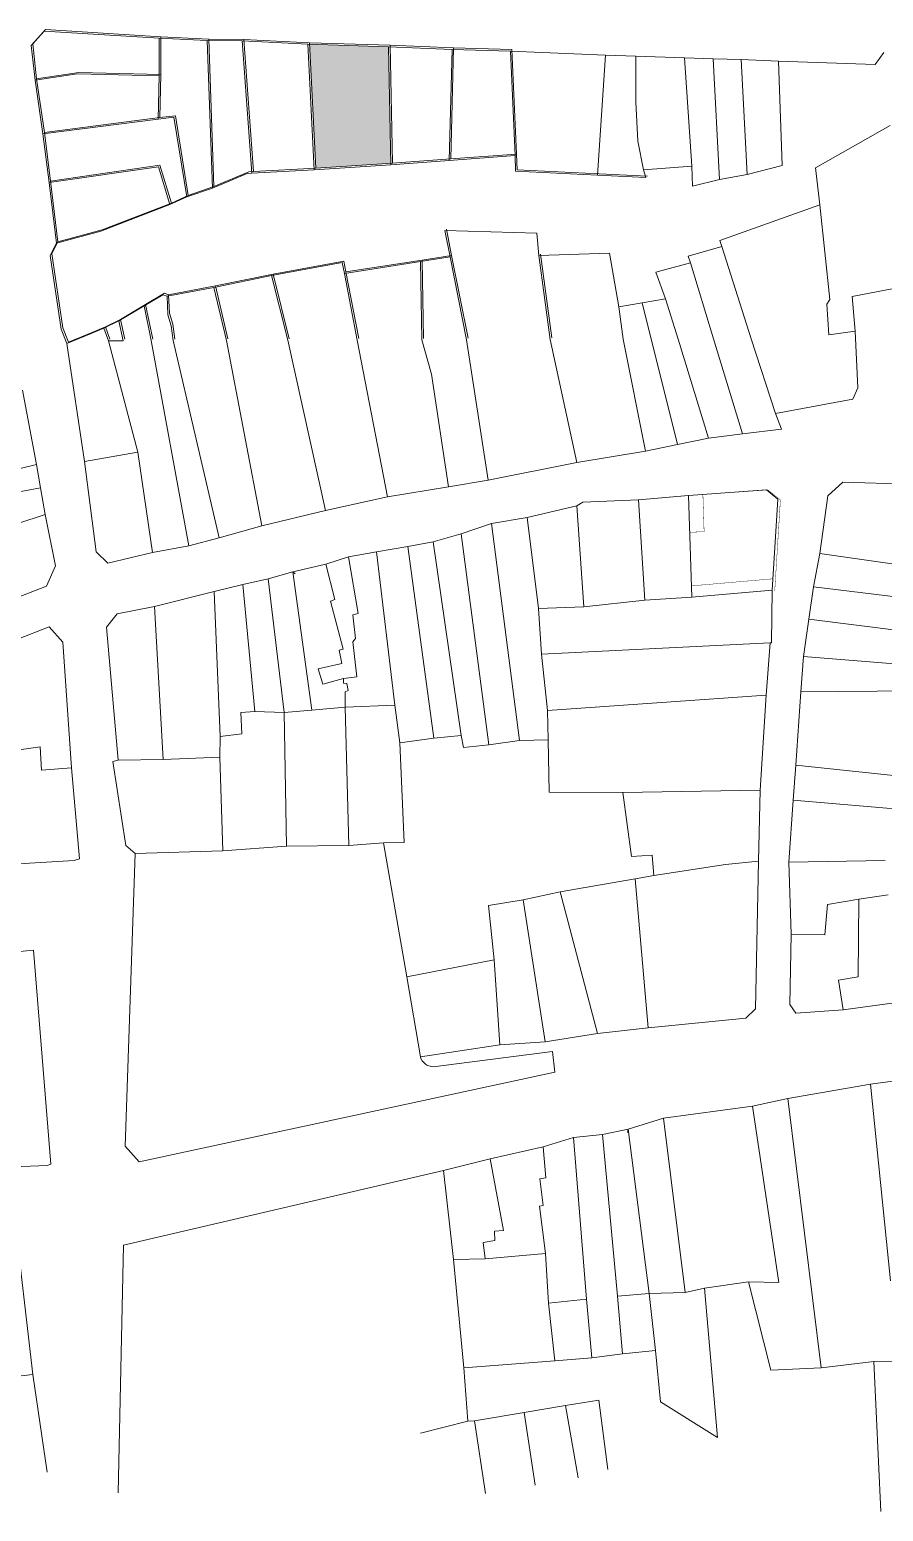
# Model space of a CAD drawing. Header units: millimetres. Extents: x 613231 to 614415, y 1317543 to 1318244.
# Drawn here: x 613770 to 613948.9, y 1317643.6 to 1317954.3 of the extents above; entities that cross this region are included whole.
import ezdxf

# ---------------------------------------------------------------- set-up
doc = ezdxf.new("R2010")
doc.units = ezdxf.units.MM
for name, color, linetype in [('2', 7, 'Continuous'), ('6', 7, 'Continuous'), ('CVL_CUADCON_LIN', 8, 'Continuous')]:
    doc.layers.add(name, color=color, linetype=linetype)
doc.layers.add('Nivel 2', color=7, linetype='Continuous', lineweight=0)

msp = doc.modelspace()

# ---------------------------------------------------------------- hatches: boundary and pattern name
h = msp.add_hatch(color=9)
h.dxf.hatch_style = 1
h.paths.add_polyline_path([(613975.07858, 1317915.10214), (613970.31751, 1317910.10386), (613970.00087, 1317909.77534), (613974.60751, 1317901.01186), (613975.52151, 1317901.21486), (613980.59951, 1317902.43186)])
h.paths.add_polyline_path([(613845.17951, 1317950.67386), (613828.61528, 1317951.17738), (613829.91451, 1317925.18586), (613845.67675, 1317926.22479)])

# ---------------------------------------------------------------- linework, layer by layer
at = {"layer": '2', "color": 1, "lineweight": 0}
for p, q in [((613797.09051, 1317944.54586), (613797.09251, 1317952.46786)), ((613797.09251, 1317952.46786), (613807.19751, 1317951.95686)), ((613807.19751, 1317951.95686), (613808.25751, 1317921.02886)), ((613807.19751, 1317951.95686), (613814.50951, 1317951.90386)), ((613814.50951, 1317951.90386), (613816.53551, 1317924.17486)), ((613814.50951, 1317951.90386), (613828.27051, 1317951.18786)), ((613828.27051, 1317951.18786), (613829.58551, 1317924.88086)), ((613828.27051, 1317951.18786), (613845.17951, 1317950.67386)), ((613845.17951, 1317950.67386), (613845.68251, 1317925.94186)), ((613845.17951, 1317950.67386), (613858.48451, 1317950.10986)), ((613858.48451, 1317950.10986), (613857.87051, 1317926.85186)), ((613858.48451, 1317950.10986), (613870.72151, 1317949.75086)), ((613870.72151, 1317949.75086), (613871.68251, 1317927.86186)), ((613890.62751, 1317948.87986), (613870.72151, 1317949.75086)), ((613947.14451, 1317946.92986), (613948.97251, 1317949.46886)), ((613888.99751, 1317923.74286), (613890.62751, 1317948.87986)), ((613890.62751, 1317948.87986), (613896.97451, 1317948.72586)), ((613896.97451, 1317948.72586), (613897.02351, 1317939.07686)), ((613907.18151, 1317948.31586), (613896.97451, 1317948.72586)), ((613908.75151, 1317925.66486), (613907.18151, 1317948.31586)), ((613913.22351, 1317948.10986), (613907.18151, 1317948.31586)), ((613914.53951, 1317922.81986), (613913.22351, 1317948.10986)), ((613913.22351, 1317948.10986), (613919.11451, 1317948.00686)), ((613919.11451, 1317948.00686), (613926.93451, 1317947.64786)), ((613919.11451, 1317948.00686), (613920.32851, 1317923.88386)), ((613926.93451, 1317947.64786), (613927.69151, 1317925.75986)), ((613926.93451, 1317947.64786), (613947.14451, 1317946.92986)), ((613771.09151, 1317943.64086), (613779.92751, 1317944.95786)), ((613772.71451, 1317932.41686), (613771.09151, 1317943.64086)), ((613779.92751, 1317944.95786), (613797.09051, 1317944.54586)), ((613796.88551, 1317935.50686), (613797.09051, 1317944.54586)), ((613897.02351, 1317939.07686), (613897.42851, 1317930.89986)), ((613796.88551, 1317935.50686), (613772.71451, 1317932.41686)), ((613800.18651, 1317935.91186), (613796.88551, 1317935.50686)), ((613802.87451, 1317919.20286), (613800.18651, 1317935.91186)), ((613950.34151, 1317934.18186), (613934.64851, 1317925.24986)), ((613772.71451, 1317932.41686), (613774.03251, 1317922.20886)), ((613897.42851, 1317930.89986), (613898.64551, 1317924.85686)), ((613871.68251, 1317927.86186), (613857.87051, 1317926.85186)), ((613871.68251, 1317927.86186), (613871.78351, 1317924.56086)), ((613774.03251, 1317922.20886), (613796.93451, 1317925.50186)), ((613796.93451, 1317925.50186), (613799.37051, 1317917.57886)), ((613829.58551, 1317924.88086), (613816.53551, 1317924.17486)), ((613845.68251, 1317925.94186), (613829.58551, 1317924.88086)), ((613857.87051, 1317926.85186), (613845.68251, 1317925.94186)), ((613871.78351, 1317924.56086), (613888.99751, 1317923.74286)), ((613898.64551, 1317924.85686), (613908.75151, 1317925.66486)), ((613898.64551, 1317924.85686), (613899.10251, 1317923.23086)), ((613908.75151, 1317925.66486), (613908.85151, 1317921.44986)), ((613927.69151, 1317925.75986), (613920.32851, 1317923.88386)), ((613934.64851, 1317925.24986), (613935.56151, 1317917.53086)), ((613775.55351, 1317909.46186), (613774.03251, 1317922.20886)), ((613815.57051, 1317924.12386), (613808.25751, 1317921.02886)), ((613816.53551, 1317924.17486), (613815.57051, 1317924.12386)), ((613899.10251, 1317923.23086), (613888.99751, 1317923.74286)), ((613908.85151, 1317921.44986), (613914.53951, 1317922.81986)), ((613920.32851, 1317923.88386), (613914.53951, 1317922.81986)), ((613799.37051, 1317917.57886), (613802.87451, 1317919.20286)), ((613808.25751, 1317921.02886), (613802.87451, 1317919.20286)), ((613799.37051, 1317917.57886), (613784.84651, 1317911.99786)), ((613935.56151, 1317917.53086), (613914.58751, 1317910.07286)), ((613935.56151, 1317917.53086), (613937.68951, 1317897.67286)), ((613876.24951, 1317911.60986), (613857.00451, 1317912.12486)), ((613857.00451, 1317912.12486), (613858.06951, 1317906.58886)), ((613775.55351, 1317909.46186), (613774.28351, 1317906.92286)), ((613784.84651, 1317911.99786), (613775.55351, 1317909.46186)), ((613876.70551, 1317906.88686), (613876.24951, 1317911.60986)), ((613914.58751, 1317910.07286), (613915.04451, 1317908.80286)), ((613858.06951, 1317906.58886), (613851.87451, 1317905.62586)), ((613891.48251, 1317907.38886), (613876.70551, 1317906.88686)), ((613893.46051, 1317896.16486), (613891.48251, 1317907.38886)), ((613915.04451, 1317908.80286), (613907.98551, 1317906.77386)), ((613907.98551, 1317906.77386), (613908.44251, 1317905.35186)), ((613835.47251, 1317905.42886), (613820.64451, 1317902.69186)), ((613835.92851, 1317903.14286), (613835.47251, 1317905.42886)), ((613851.87451, 1317905.62586), (613835.92851, 1317903.14286)), ((613908.44251, 1317905.35186), (613901.18051, 1317903.42486)), ((613901.18051, 1317903.42486), (613903.21051, 1317897.83786)), ((613808.55851, 1317900.20786), (613798.75751, 1317898.38286)), ((613820.64451, 1317902.69186), (613808.55851, 1317900.20786)), ((613942.31151, 1317898.33186), (613952.87351, 1317900.30886)), ((613797.89451, 1317898.68786), (613793.93351, 1317896.35286)), ((613798.75751, 1317898.38286), (613797.89451, 1317898.68786)), ((613798.75751, 1317898.38286), (613798.90951, 1317894.47186)), ((613903.21051, 1317897.83786), (613893.46051, 1317896.16486)), ((613905.71051, 1317867.24586), (613898.33551, 1317897.00086)), ((613937.68951, 1317897.67286), (613937.02951, 1317896.70886)), ((613937.02951, 1317896.70886), (613937.48551, 1317890.25886)), ((613942.96951, 1317891.01886), (613942.31151, 1317898.33186)), ((613793.93351, 1317896.35286), (613788.65151, 1317893.20586)), ((613782.86251, 1317890.51686), (613785.50251, 1317891.63286)), ((613788.65151, 1317893.20586), (613785.50251, 1317891.63286)), ((613937.48551, 1317890.25886), (613942.96951, 1317891.01886)), ((613777.78351, 1317888.43686), (613781.45951, 1317863.73386)), ((613786.46751, 1317889.02486), (613789.56451, 1317889.03486)), ((613792.64551, 1317865.69286), (613786.46751, 1317889.02486)), ((613803.30751, 1317846.05286), (613795.45651, 1317889.05186)), ((613809.66251, 1317847.69486), (613800.02551, 1317889.06586)), ((613818.61051, 1317850.25786), (613811.19751, 1317889.09986)), ((613831.98251, 1317853.44286), (613824.04451, 1317889.13786)), ((613844.94751, 1317856.26986), (613838.61651, 1317889.18186)), ((613854.21451, 1317882.05686), (613852.17651, 1317889.22286)), ((613866.05051, 1317859.82886), (613861.51951, 1317889.25086)), ((613884.60851, 1317863.53386), (613879.03951, 1317889.30386)), ((613898.99951, 1317865.85686), (613894.32351, 1317889.34986)), ((613912.21951, 1317868.63386), (613905.90151, 1317889.38386)), ((613919.33851, 1317869.51586), (613913.26451, 1317889.40586)), ((613926.29951, 1317873.80186), (613921.18551, 1317889.42986)), ((613857.76151, 1317858.43586), (613854.21451, 1317882.05686)), ((613768.46551, 1317878.69186), (613771.38951, 1317863.09886)), ((613927.52551, 1317870.50186), (613926.29951, 1317873.80186)), ((613905.71051, 1317867.24586), (613912.21951, 1317868.63386)), ((613912.21951, 1317868.63386), (613919.33851, 1317869.51586)), ((613919.33851, 1317869.51586), (613927.52551, 1317870.50186)), ((613781.45951, 1317863.73386), (613792.64551, 1317865.69286)), ((613792.64551, 1317865.69286), (613795.73151, 1317844.61086)), ((613884.60851, 1317863.53386), (613898.99951, 1317865.85686)), ((613898.99951, 1317865.85686), (613905.71051, 1317867.24586)), ((613771.38951, 1317863.09886), (613765.13551, 1317861.55886)), ((613772.21151, 1317858.22186), (613771.38951, 1317863.09886)), ((613866.05051, 1317859.82886), (613884.60851, 1317863.53386)), ((613857.76151, 1317858.43586), (613866.05051, 1317859.82886)), ((613772.21151, 1317858.22186), (613765.90651, 1317856.98686)), ((613773.23751, 1317852.63486), (613772.21151, 1317858.22186)), ((613831.98251, 1317853.44286), (613844.94751, 1317856.26986)), ((613844.94751, 1317856.26986), (613857.76151, 1317858.43586)), ((613908.06751, 1317856.57986), (613897.54051, 1317855.68986)), ((613908.06751, 1317856.57986), (613908.76351, 1317835.23786)), ((613818.61051, 1317850.25786), (613831.98251, 1317853.44286)), ((613884.62351, 1317854.43786), (613874.25151, 1317851.97286)), ((613884.62351, 1317854.43786), (613885.89351, 1317855.15286)), ((613886.08151, 1317833.25086), (613884.62351, 1317854.43786)), ((613885.89351, 1317855.15286), (613897.54051, 1317855.68986)), ((613897.54051, 1317855.68986), (613898.89651, 1317834.65486)), ((613767.23851, 1317850.63786), (613773.23751, 1317852.63486)), ((613809.66251, 1317847.69486), (613818.61051, 1317850.25786)), ((613860.42251, 1317848.53286), (613866.77651, 1317850.73386)), ((613874.25151, 1317851.97286), (613866.77651, 1317850.73386)), ((613866.77651, 1317850.73386), (613872.59751, 1317805.21686)), ((613874.25151, 1317851.97286), (613876.57151, 1317832.87086)), ((613803.30751, 1317846.05286), (613809.66251, 1317847.69486)), ((613849.23651, 1317845.91386), (613854.52551, 1317846.89286)), ((613854.52551, 1317846.89286), (613860.42251, 1317848.53286)), ((613854.52551, 1317846.89286), (613860.38851, 1317806.25286)), ((613866.19051, 1317804.33686), (613860.42251, 1317848.53286)), ((613795.73151, 1317844.61086), (613803.30751, 1317846.05286)), ((613832.05151, 1317842.16086), (613836.77951, 1317843.74786)), ((613836.77951, 1317843.74786), (613842.67751, 1317844.77886)), ((613836.77951, 1317843.74786), (613838.83251, 1317831.86186)), ((613842.67751, 1317844.77886), (613849.23651, 1317845.91386)), ((613842.67751, 1317844.77886), (613846.49351, 1317812.62186)), ((613854.69351, 1317805.67986), (613849.23651, 1317845.91386)), ((613935.55351, 1317844.45286), (613934.24151, 1317837.43586)), ((613955.13951, 1317841.65586), (613935.55351, 1317844.45286)), ((613825.13651, 1317840.56886), (613819.95151, 1317839.08186)), ((613825.13651, 1317840.56886), (613832.05151, 1317842.16086)), ((613829.09951, 1317811.56186), (613825.13651, 1317840.56886)), ((613825.59551, 1317840.16286), (613825.13651, 1317840.56886)), ((613832.05151, 1317842.16086), (613833.94551, 1317834.79686)), ((613814.66351, 1317837.89986), (613808.61251, 1317836.46186)), ((613819.95151, 1317839.08186), (613814.66351, 1317837.89986)), ((613817.14751, 1317811.27786), (613814.66351, 1317837.89986)), ((613819.95151, 1317839.08186), (613823.30251, 1317811.08986)), ((613796.15651, 1317833.33086), (613808.61251, 1317836.46186)), ((613808.61251, 1317836.46186), (613809.88251, 1317806.02586)), ((613833.94551, 1317834.79686), (613832.97951, 1317834.43886)), ((613832.97951, 1317834.43886), (613835.64051, 1317824.33286)), ((613898.89651, 1317834.65486), (613886.08151, 1317833.25086)), ((613898.89651, 1317834.65486), (613908.76351, 1317835.23786)), ((613908.76351, 1317835.23786), (613925.59651, 1317836.70286)), ((613925.59651, 1317836.70286), (613925.41051, 1317825.72586)), ((613934.24151, 1317837.43586), (613933.28651, 1317830.62486)), ((613934.24151, 1317837.43586), (613954.89651, 1317834.89586)), ((613796.15651, 1317833.33086), (613797.93751, 1317801.26986)), ((613838.83251, 1317831.86186), (613837.66351, 1317831.55386)), ((613837.66351, 1317831.55386), (613838.28151, 1317826.57586)), ((613876.57151, 1317832.87086), (613886.08151, 1317833.25086)), ((613876.57151, 1317832.87086), (613877.24751, 1317823.31886)), ((613932.12951, 1317822.79586), (613933.28651, 1317830.62486)), ((613933.28651, 1317830.62486), (613952.66951, 1317828.18286)), ((613838.28151, 1317826.57586), (613837.72351, 1317825.91386)), ((613837.72351, 1317825.91386), (613838.49851, 1317818.54686)), ((613925.15651, 1317825.67486), (613877.24751, 1317823.31886)), ((613924.30951, 1317814.69586), (613925.15651, 1317825.67486)), ((613925.41051, 1317825.72586), (613925.15651, 1317825.67486)), ((613835.64051, 1317824.33286), (613834.82651, 1317824.17886)), ((613834.82651, 1317824.17886), (613835.39051, 1317821.38486)), ((613877.24751, 1317823.31886), (613878.48751, 1317811.48186)), ((613931.58151, 1317815.42586), (613932.12951, 1317822.79586)), ((613970.38251, 1317819.74086), (613932.12951, 1317822.79586)), ((613835.39051, 1317821.38486), (613830.45951, 1317820.25486)), ((613830.45951, 1317820.25486), (613831.43051, 1317817.05586)), ((613831.43051, 1317817.05586), (613835.70151, 1317818.23486)), ((613838.49851, 1317818.54686), (613835.70151, 1317818.23486)), ((613835.70151, 1317818.23486), (613835.75351, 1317817.21886)), ((613835.75351, 1317817.21886), (613836.46551, 1317817.16986)), ((613836.46551, 1317817.16986), (613836.72251, 1317815.69686)), ((613970.94851, 1317815.77786), (613931.58151, 1317815.42586)), ((613836.72251, 1317815.69686), (613836.06151, 1317815.44086)), ((613836.06151, 1317815.44086), (613836.11751, 1317812.18886)), ((613836.11751, 1317812.18886), (613846.49351, 1317812.62186)), ((613846.49351, 1317812.62186), (613847.57351, 1317804.74786)), ((613878.48751, 1317811.48186), (613924.30951, 1317814.69586)), ((613924.30951, 1317814.69586), (613923.06951, 1317794.82386)), ((613931.58151, 1317815.42586), (613930.53851, 1317800.02586)), ((613814.19751, 1317811.11786), (613817.14751, 1317811.27786)), ((613814.40851, 1317806.59586), (613814.19751, 1317811.11786)), ((613823.30251, 1317811.08986), (613817.14751, 1317811.27786)), ((613823.30251, 1317811.08986), (613829.09951, 1317811.56186)), ((613823.80551, 1317783.09086), (613823.30251, 1317811.08986)), ((613836.11751, 1317812.18886), (613829.09951, 1317811.56186)), ((613836.87651, 1317783.17386), (613836.11751, 1317812.18886)), ((613878.64951, 1317805.33286), (613878.48751, 1317811.48186)), ((613809.88251, 1317806.02586), (613814.40851, 1317806.59586)), ((613749.56851, 1317800.74186), (613772.14651, 1317803.89886)), ((613772.14651, 1317803.89886), (613772.45951, 1317798.96986)), ((613809.83851, 1317801.70586), (613809.88251, 1317806.02586)), ((613854.69351, 1317805.67986), (613847.57351, 1317804.74786)), ((613847.57351, 1317804.74786), (613848.47251, 1317783.86386)), ((613860.38851, 1317806.25286), (613854.69351, 1317805.67986)), ((613860.90151, 1317803.76486), (613860.38851, 1317806.25286)), ((613866.19051, 1317804.33686), (613860.90151, 1317803.76486)), ((613872.59751, 1317805.21686), (613866.19051, 1317804.33686)), ((613872.59751, 1317805.21686), (613878.64951, 1317805.33286)), ((613878.64951, 1317805.33286), (613878.87151, 1317794.40786)), ((613797.93751, 1317801.26986), (613788.52851, 1317801.09386)), ((613797.93751, 1317801.26986), (613809.83851, 1317801.70586)), ((613809.83851, 1317801.70586), (613810.42951, 1317782.09186)), ((613772.45951, 1317798.96986), (613778.71451, 1317799.49386)), ((613929.99051, 1317792.70686), (613930.53851, 1317800.02586)), ((613930.53851, 1317800.02586), (613955.00751, 1317797.49486)), ((613878.87151, 1317794.40786), (613894.28251, 1317794.29386)), ((613923.06951, 1317794.82386), (613894.28251, 1317794.29386)), ((613894.28251, 1317794.29386), (613896.08451, 1317780.93386)), ((613922.73751, 1317779.93286), (613923.06951, 1317794.82386)), ((613929.99051, 1317792.70686), (613929.04551, 1317779.69486)), ((613954.50951, 1317790.63386), (613929.99051, 1317792.70686)), ((613810.42951, 1317782.09186), (613792.06951, 1317781.53786)), ((613810.42951, 1317782.09186), (613823.80551, 1317783.09086)), ((613836.87651, 1317783.17386), (613823.80551, 1317783.09086)), ((613844.14951, 1317783.75186), (613836.87651, 1317783.17386)), ((613848.47251, 1317783.86386), (613844.14951, 1317783.75186)), ((613848.97551, 1317755.66186), (613844.14951, 1317783.75186)), ((613896.08451, 1317780.93386), (613900.40751, 1317781.14786)), ((613900.40751, 1317781.14786), (613900.77051, 1317776.93086)), ((613900.77051, 1317776.93086), (613915.77051, 1317779.20386)), ((613915.77051, 1317779.20386), (613922.73751, 1317779.93286)), ((613929.04551, 1317779.69486), (613949.28751, 1317780.04986)), ((613929.52751, 1317764.60286), (613929.04551, 1317779.69486)), ((613881.14251, 1317773.47686), (613896.85451, 1317776.20986)), ((613900.77051, 1317776.93086), (613896.85451, 1317776.20986)), ((613896.85451, 1317776.20986), (613899.60051, 1317744.96386)), ((613881.14251, 1317773.47686), (613873.41451, 1317771.83186)), ((613888.97251, 1317743.81986), (613881.14251, 1317773.47686)), ((613949.90951, 1317772.83586), (613943.75651, 1317771.95686)), ((613873.41451, 1317771.83186), (613866.14251, 1317770.64486)), ((613866.14251, 1317770.64486), (613867.28051, 1317759.26486)), ((613873.41451, 1317771.83186), (613877.98951, 1317742.01286)), ((613936.59751, 1317764.46886), (613937.14651, 1317770.82186)), ((613937.14651, 1317770.82186), (613943.75651, 1317771.95686)), ((613943.75651, 1317771.95686), (613943.57951, 1317755.69486)), ((613929.52751, 1317764.60286), (613936.59751, 1317764.46886)), ((613867.28051, 1317759.26486), (613848.97551, 1317755.66186)), ((613868.52951, 1317741.43086), (613867.28051, 1317759.26486)), ((613848.97551, 1317755.66186), (613851.85051, 1317738.89886)), ((613943.57951, 1317755.69486), (613939.46051, 1317754.97286)), ((613939.46051, 1317754.97286), (613940.43751, 1317748.72486)), ((613940.43751, 1317748.72486), (613952.23451, 1317750.32986)), ((613899.60051, 1317744.96386), (613888.97251, 1317743.81986)), ((613851.85051, 1317738.89886), (613868.52951, 1317741.43086)), ((613868.52951, 1317741.43086), (613877.98951, 1317742.01286)), ((613877.98951, 1317742.01286), (613888.97251, 1317743.81986)), ((613963.04151, 1317735.41586), (613946.15951, 1317733.13786)), ((613928.87051, 1317730.14786), (613946.15951, 1317733.13786)), ((613946.15951, 1317733.13786), (613950.39651, 1317691.93586)), ((613928.87051, 1317730.14786), (613921.44751, 1317728.55386)), ((613935.82851, 1317673.70686), (613928.87051, 1317730.14786)), ((613895.41351, 1317723.71186), (613902.78451, 1317726.01686)), ((613902.78451, 1317726.01686), (613921.44751, 1317728.55386)), ((613902.78451, 1317726.01686), (613907.37051, 1317689.49086)), ((613921.44751, 1317728.55386), (613926.94951, 1317691.57286)), ((613883.97251, 1317721.95586), (613890.02351, 1317722.63086)), ((613895.41351, 1317723.71186), (613890.02351, 1317722.63086)), ((613890.02351, 1317722.63086), (613893.18151, 1317688.69286)), ((613895.26151, 1317723.05086), (613895.41351, 1317723.71186)), ((613899.79251, 1317689.26886), (613895.41351, 1317723.71186)), ((613866.48251, 1317717.54186), (613877.56651, 1317720.05886)), ((613883.97251, 1317721.95586), (613877.56651, 1317720.05886)), ((613877.56651, 1317720.05886), (613878.13651, 1317713.55586)), ((613886.67151, 1317688.11786), (613883.97251, 1317721.95586)), ((613866.48251, 1317717.54186), (613856.72151, 1317715.07786)), ((613869.25351, 1317702.45586), (613866.48251, 1317717.54186)), ((613856.72151, 1317715.07786), (613858.78551, 1317696.43286)), ((613878.13651, 1317713.55586), (613876.91651, 1317713.34986)), ((613876.91651, 1317713.34986), (613877.58651, 1317707.76186)), ((613877.58651, 1317707.76186), (613876.82351, 1317707.55586)), ((613876.82351, 1317707.55586), (613878.06051, 1317697.64986)), ((613867.37151, 1317702.34886), (613869.25351, 1317702.45586)), ((613867.42551, 1317700.36786), (613867.37151, 1317702.34886)), ((613864.98551, 1317699.95486), (613867.42551, 1317700.36786)), ((613865.44851, 1317696.55086), (613864.98551, 1317699.95486)), ((613858.78551, 1317696.43286), (613865.44851, 1317696.55086)), ((613858.78551, 1317696.43286), (613860.95851, 1317673.67186)), ((613878.06051, 1317697.64986), (613865.44851, 1317696.55086)), ((613878.68751, 1317687.23386), (613878.06051, 1317697.64986)), ((613920.64151, 1317691.70886), (613911.38751, 1317690.36486)), ((613926.94951, 1317691.57286), (613920.64151, 1317691.70886)), ((613920.64151, 1317691.70886), (613925.30051, 1317673.22286)), ((613893.18151, 1317688.69286), (613899.79251, 1317689.26886)), ((613894.21751, 1317676.65186), (613893.18151, 1317688.69286)), ((613907.37051, 1317689.49086), (613899.79251, 1317689.26886)), ((613899.79251, 1317689.26886), (613901.13351, 1317677.32986)), ((613911.38751, 1317690.36486), (613907.37051, 1317689.49086)), ((613914.13351, 1317659.11886), (613911.38751, 1317690.36486)), ((613878.68751, 1317687.23386), (613886.67151, 1317688.11786)), ((613880.02951, 1317675.19386), (613878.68751, 1317687.23386)), ((613886.67151, 1317688.11786), (613887.81051, 1317675.77186)), ((613894.21751, 1317676.65186), (613887.81051, 1317675.77186)), ((613901.13351, 1317677.32986), (613894.21751, 1317676.65186)), ((613901.13351, 1317677.32986), (613902.16851, 1317666.55886)), ((613860.95851, 1317673.67186), (613880.02951, 1317675.19386)), ((613860.95851, 1317673.67186), (613861.79051, 1317662.49486)), ((613887.81051, 1317675.77186), (613880.02951, 1317675.19386)), ((613925.30051, 1317673.22286), (613935.82851, 1317673.70686)), ((613946.86351, 1317675.00486), (613935.82851, 1317673.70686)), ((613952.61051, 1317675.06986), (613946.86351, 1317675.00486)), ((613948.33751, 1317643.60386), (613946.86351, 1317675.00486)), ((613770.62851, 1317672.32886), (613746.52451, 1317669.57486)), ((613773.66251, 1317651.80586), (613770.62851, 1317672.32886)), ((613889.24851, 1317666.93386), (613882.23151, 1317665.79786)), ((613891.15451, 1317652.35386), (613889.24851, 1317666.93386)), ((613863.16351, 1317662.59986), (613873.58751, 1317664.30286)), ((613882.23151, 1317665.79786), (613873.58751, 1317664.30286)), ((613873.58751, 1317664.30286), (613875.90051, 1317649.11386)), ((613882.23151, 1317665.79786), (613884.95151, 1317650.61086)), ((613902.16851, 1317666.55886), (613914.13351, 1317659.11886)), ((613851.87551, 1317660.03086), (613861.79051, 1317662.49486)), ((613861.79051, 1317662.49486), (613863.16351, 1317662.59986)), ((613863.16351, 1317662.59986), (613865.52751, 1317647.35986))]:
    msp.add_line(p, q, dxfattribs=at)
for points in [[(613771.09151, 1317943.64086), (613770.28051, 1317950.95386), (613772.97251, 1317953.94986), (613797.09251, 1317952.46786)], [(613942.96951, 1317891.01886), (613943.53351, 1317879.12986), (613942.46951, 1317876.78986), (613926.29951, 1317873.80186)], [(613781.45951, 1317863.73386), (613783.93151, 1317844.78486), (613786.37651, 1317842.40286), (613795.73151, 1317844.61086)], [(613935.55351, 1317844.45286), (613937.26251, 1317856.50086), (613940.36051, 1317859.40486), (613954.14551, 1317858.93086)], [(613908.06751, 1317856.57986), (613924.39251, 1317857.73886), (613926.78651, 1317855.81386), (613925.59651, 1317836.70286)], [(613773.23751, 1317852.63486), (613775.39151, 1317841.86686), (613773.51651, 1317837.54286), (613754.55651, 1317830.22886)], [(613796.15651, 1317833.33086), (613788.27551, 1317831.78686), (613786.09251, 1317828.98586), (613788.52851, 1317801.09386)], [(613746.84451, 1317818.41986), (613774.03851, 1317829.05786), (613776.89151, 1317825.86386), (613778.71451, 1317799.49386)], [(613788.52851, 1317801.09386), (613787.35951, 1317800.78586), (613790.13351, 1317783.20986), (613792.06951, 1317781.53786)], [(613778.71451, 1317799.49386), (613780.37251, 1317780.44186), (613779.30551, 1317780.03186), (613764.09851, 1317779.18086)], [(613792.06951, 1317781.53786), (613789.98151, 1317720.14486), (613792.93651, 1317716.89986), (613880.03351, 1317735.66586), (613879.56851, 1317740.03586), (613854.54951, 1317736.82186), (613854.19351, 1317736.87186), (613853.63351, 1317737.02286), (613853.22651, 1317737.12386), (613852.87051, 1317737.42786), (613852.25851, 1317738.08686), (613851.95251, 1317738.54386), (613851.85051, 1317738.89886)], [(613922.73751, 1317779.93286), (613922.07551, 1317748.98386), (613920.04451, 1317746.99686), (613899.60051, 1317744.96386)], [(613929.52751, 1317764.60286), (613929.29651, 1317749.86586), (613930.52051, 1317748.03986), (613940.43751, 1317748.72486)], [(613729.90351, 1317757.34586), (613770.79051, 1317761.25886), (613774.42351, 1317716.39686), (613773.66051, 1317716.14086), (613718.78351, 1317713.91986)], [(613788.52151, 1317647.52386), (613789.65851, 1317699.41086), (613856.72151, 1317715.07786)], [(613745.46751, 1317694.16786), (613767.99751, 1317695.18986), (613770.62851, 1317672.32886)]]:
    msp.add_lwpolyline(points, dxfattribs=at)
at = {"layer": '6', "color": 1, "lineweight": 0}
for p, q in [((613774.28351, 1317906.92286), (613776.56551, 1317891.43286)), ((613858.06951, 1317906.58886), (613861.51951, 1317889.25086)), ((613876.70551, 1317906.88686), (613879.03951, 1317889.30386)), ((613915.04451, 1317908.80286), (613921.18551, 1317889.42986)), ((613835.92851, 1317903.14286), (613838.61651, 1317889.18186)), ((613851.87451, 1317905.62586), (613852.17651, 1317889.22286)), ((613908.44251, 1317905.35186), (613913.26451, 1317889.40586)), ((613808.55851, 1317900.20786), (613811.19751, 1317889.09986)), ((613820.64451, 1317902.69186), (613824.04451, 1317889.13786)), ((613903.21051, 1317897.83786), (613905.90151, 1317889.38386)), ((613793.93351, 1317896.35286), (613795.45651, 1317889.05186)), ((613798.90951, 1317894.47186), (613799.61951, 1317892.18686)), ((613893.46051, 1317896.16486), (613894.32351, 1317889.34986)), ((613776.56551, 1317891.43286), (613777.78351, 1317888.43686)), ((613777.78351, 1317888.43686), (613782.86251, 1317890.51686)), ((613785.50251, 1317891.63286), (613786.46751, 1317889.02486)), ((613788.65151, 1317893.20586), (613789.56451, 1317889.03486)), ((613799.61951, 1317892.18686), (613800.02551, 1317889.06586))]:
    msp.add_line(p, q, dxfattribs=at)
at = {"layer": 'CVL_CUADCON_LIN', "color": 1, "lineweight": 0, "ltscale": 0.5, "const_width": 0.08, "flags": 128}
msp.add_lwpolyline([(613911.06252, 1317856.78152), (613924.40504, 1317857.72878), (613926.78651, 1317855.81386), (613925.74705, 1317839.12053), (613908.68531, 1317837.63562), (613908.31835, 1317848.88788), (613911.31676, 1317848.98566)], close=True, dxfattribs=at)
msp.add_lwpolyline([(613911.06252, 1317856.78152), (613924.40504, 1317857.72878), (613926.78651, 1317855.81386), (613925.74705, 1317839.12053), (613908.68531, 1317837.63562), (613908.31835, 1317848.88788), (613911.31676, 1317848.98566)], close=True, dxfattribs=at)
for points in [[(613924.67825, 1317857.74817), (613911.06252, 1317856.78152), (613911.31676, 1317848.98566), (613908.31835, 1317848.88788)], [(613924.67825, 1317857.74817), (613927.30453, 1317855.6364)], [(613927.30453, 1317855.6364), (613926.11751, 1317836.57332)], [(613908.31835, 1317848.88788), (613908.7323, 1317836.19463)], [(613925.74705, 1317839.12053), (613908.68531, 1317837.63562)]]:
    msp.add_lwpolyline(points, dxfattribs=at)
at = {"layer": 'Nivel 2', "color": 1, "lineweight": 0}
for p, q in [((613797.41951, 1317944.85086), (613797.42151, 1317952.77286)), ((613797.42151, 1317952.77286), (613807.52651, 1317952.26186)), ((613807.52651, 1317952.26186), (613814.83851, 1317952.20886)), ((613807.52651, 1317952.26186), (613808.58651, 1317921.33386)), ((613814.83851, 1317952.20886), (613828.59951, 1317951.49286)), ((613814.83851, 1317952.20886), (613816.86451, 1317924.47986)), ((613828.59951, 1317951.49286), (613845.50851, 1317950.97886)), ((613828.59951, 1317951.49286), (613829.91451, 1317925.18586)), ((613845.50851, 1317950.97886), (613858.81351, 1317950.41486)), ((613845.50851, 1317950.97886), (613846.01151, 1317926.24686)), ((613858.81351, 1317950.41486), (613858.19951, 1317927.15686)), ((613858.81351, 1317950.41486), (613871.05051, 1317950.05586)), ((613871.05051, 1317950.05586), (613872.01151, 1317928.16686)), ((613771.42051, 1317943.94586), (613780.25651, 1317945.26286)), ((613773.04351, 1317932.72186), (613771.42051, 1317943.94586)), ((613780.25651, 1317945.26286), (613797.41951, 1317944.85086)), ((613797.21451, 1317935.81186), (613797.41951, 1317944.85086)), ((613797.21451, 1317935.81186), (613773.04351, 1317932.72186)), ((613800.51551, 1317936.21686), (613797.21451, 1317935.81186)), ((613803.20351, 1317919.50786), (613800.51551, 1317936.21686)), ((613773.04351, 1317932.72186), (613774.36151, 1317922.51386)), ((613872.01151, 1317928.16686), (613858.19951, 1317927.15686)), ((613872.01151, 1317928.16686), (613872.11251, 1317924.86586)), ((613774.36151, 1317922.51386), (613797.26351, 1317925.80686)), ((613797.26351, 1317925.80686), (613799.69951, 1317917.88386)), ((613816.86451, 1317924.47986), (613815.89951, 1317924.42886)), ((613829.91451, 1317925.18586), (613816.86451, 1317924.47986)), ((613846.01151, 1317926.24686), (613829.91451, 1317925.18586)), ((613858.19951, 1317927.15686), (613846.01151, 1317926.24686)), ((613872.11251, 1317924.86586), (613889.32651, 1317924.04786)), ((613775.88251, 1317909.76686), (613774.36151, 1317922.51386)), ((613815.89951, 1317924.42886), (613808.58651, 1317921.33386)), ((613899.43151, 1317923.53586), (613889.32651, 1317924.04786)), ((613799.69951, 1317917.88386), (613803.20351, 1317919.50786)), ((613808.58651, 1317921.33386), (613803.20351, 1317919.50786)), ((613799.69951, 1317917.88386), (613785.17551, 1317912.30286)), ((613785.17551, 1317912.30286), (613775.88251, 1317909.76686)), ((613857.33351, 1317912.42986), (613858.39851, 1317906.89386)), ((613775.88251, 1317909.76686), (613774.61251, 1317907.22786)), ((613774.61251, 1317907.22786), (613776.89451, 1317891.73786)), ((613852.20351, 1317905.93086), (613836.25751, 1317903.44786)), ((613858.39851, 1317906.89386), (613852.20351, 1317905.93086)), ((613852.20351, 1317905.93086), (613852.50551, 1317889.52786)), ((613858.39851, 1317906.89386), (613861.84851, 1317889.55586)), ((613877.03451, 1317907.19186), (613879.36851, 1317889.60886)), ((613820.97351, 1317902.99686), (613808.88751, 1317900.51286)), ((613835.80151, 1317905.73386), (613820.97351, 1317902.99686)), ((613820.97351, 1317902.99686), (613824.37351, 1317889.44286)), ((613836.25751, 1317903.44786), (613835.80151, 1317905.73386)), ((613836.25751, 1317903.44786), (613838.94551, 1317889.48686)), ((613808.88751, 1317900.51286), (613799.08651, 1317898.68786)), ((613808.88751, 1317900.51286), (613811.52651, 1317889.40486)), ((613794.26251, 1317896.65786), (613788.98051, 1317893.51086)), ((613798.22351, 1317898.99286), (613794.26251, 1317896.65786)), ((613794.26251, 1317896.65786), (613795.78551, 1317889.35686)), ((613799.08651, 1317898.68786), (613798.22351, 1317898.99286)), ((613799.08651, 1317898.68786), (613799.23851, 1317894.77686)), ((613788.98051, 1317893.51086), (613785.83151, 1317891.93786)), ((613788.98051, 1317893.51086), (613789.89351, 1317889.33986)), ((613799.23851, 1317894.77686), (613799.94851, 1317892.49186)), ((613776.89451, 1317891.73786), (613778.11251, 1317888.74186)), ((613778.11251, 1317888.74186), (613783.19151, 1317890.82186)), ((613783.19151, 1317890.82186), (613785.83151, 1317891.93786)), ((613785.83151, 1317891.93786), (613786.79651, 1317889.32986)), ((613799.94851, 1317892.49186), (613800.35451, 1317889.37086))]:
    msp.add_line(p, q, dxfattribs=at)
at = {"layer": 'Nivel 2', "color": 1, "lineweight": 0, "flags": 128}
msp.add_lwpolyline([(613771.42051, 1317943.94586), (613770.60951, 1317951.25886), (613773.30151, 1317954.25486), (613797.42151, 1317952.77286)], dxfattribs=at)

doc.saveas('drawing.dxf')
